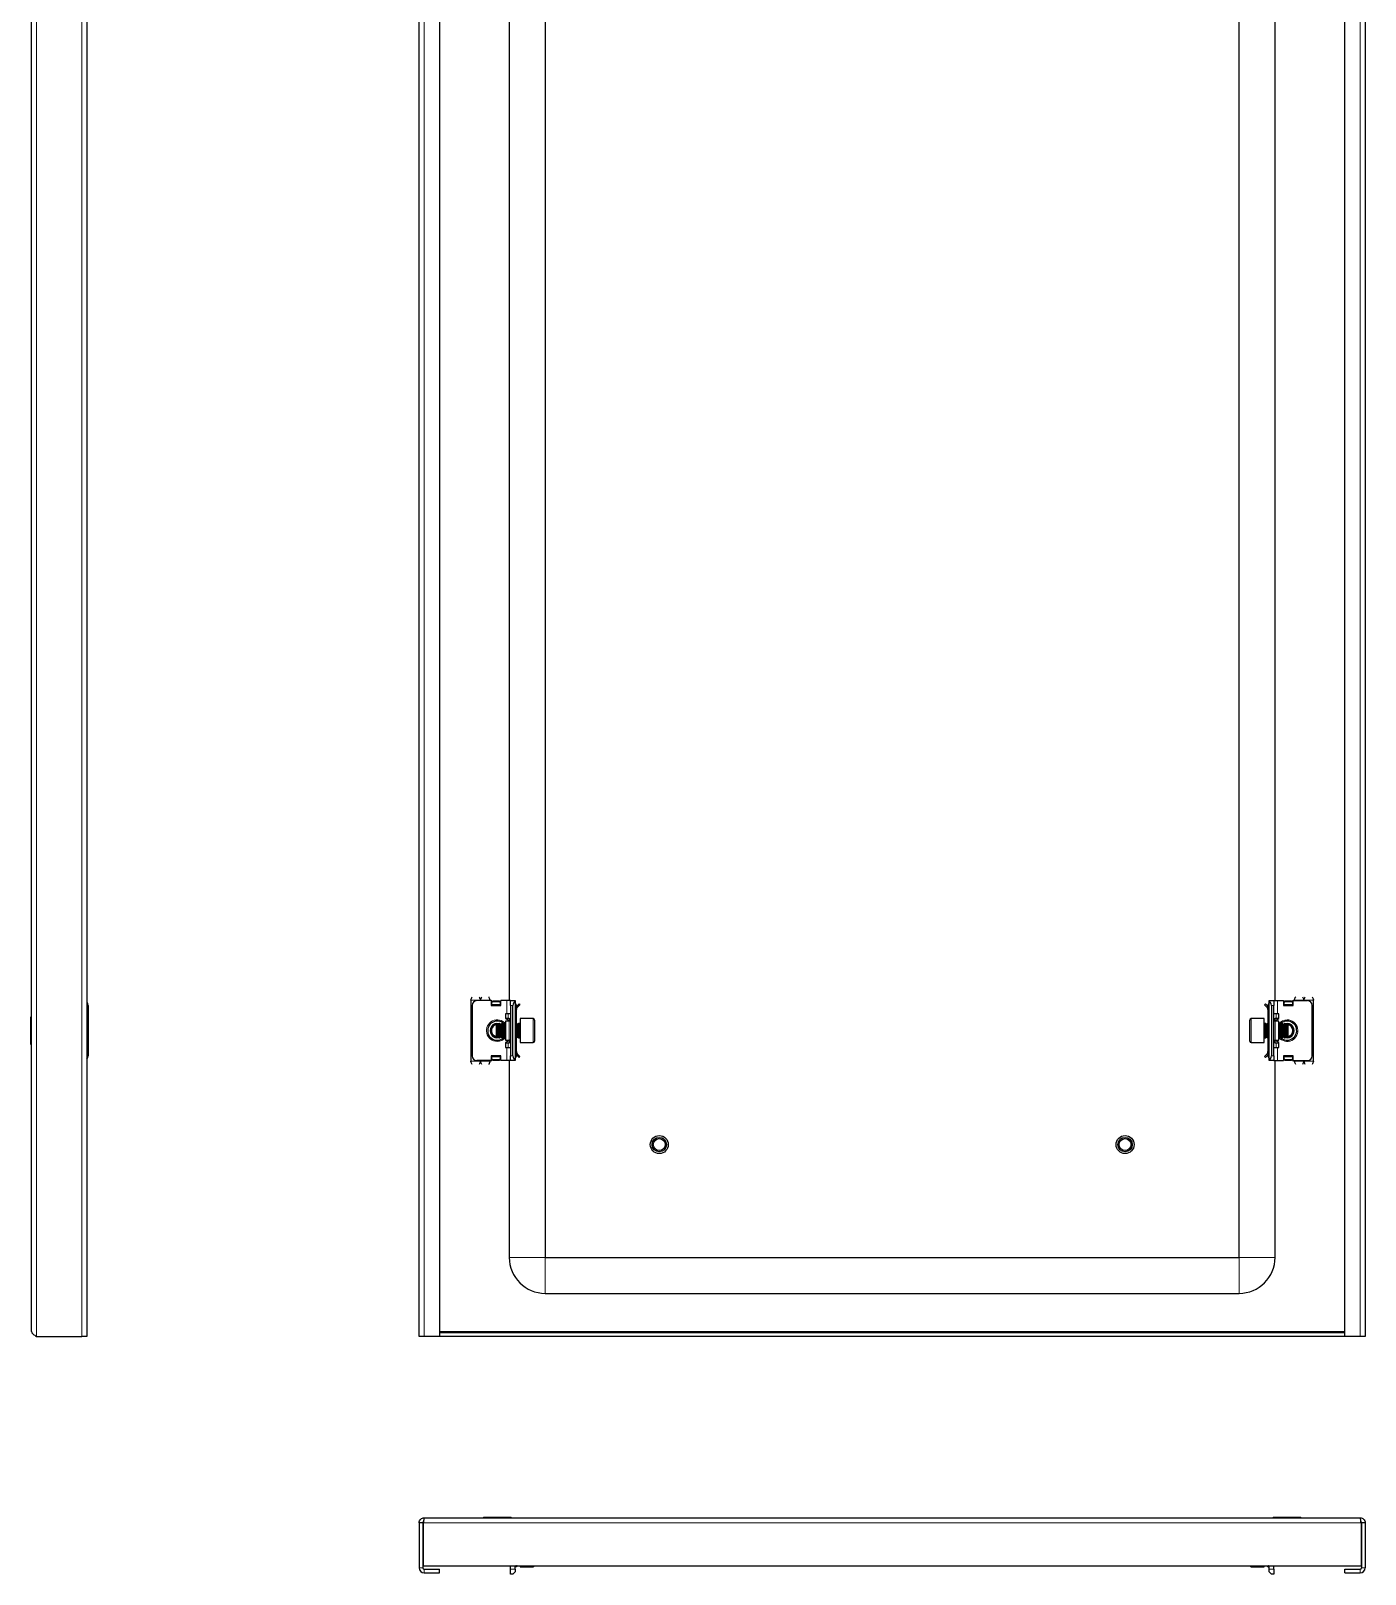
# Model space of a CAD drawing. Header units: millimetres. Extents: x -1 to 1424, y -881 to 1192.
# Drawn here: x 868 to 1424, y -849 to -205 of the extents above; entities that cross this region are included whole.
import ezdxf

# ---------------------------------------------------------------- set-up
doc = ezdxf.new("R2010")
doc.units = ezdxf.units.MM

msp = doc.modelspace()

# ---------------------------------------------------------------- linework, layer by layer
at = {"color": 7, "linetype": 'Continuous', "lineweight": 25}
for p, q in [((868.5, -747.4), (868.5, 1003.4)), ((891.5, 1005.5), (891.5, -749.5)), ((1029.96, -749.5), (1029.96, 1005.5)), ((1038.46, 1005.5), (1038.46, -749.5)), ((1415.46, -749.5), (1415.46, 1005.5)), ((1423.96, 1005.5), (1423.96, -749.5)), ((1082.46, 972.5), (1082.46, -716.5)), ((1371.46, -716.5), (1371.46, 972.5)), ((1067.46, -159.5), (1067.46, -609.5)), ((1386.46, -609.5), (1386.46, -159.5)), ((1051.46, -609.25), (1051.46, -634.75)), ((1059.96, -609.5), (1053.96, -609.5)), ((1059.46, -609.25), (1059.46, -609.5)), ((1059.96, -609.5), (1059.96, -611.5)), ((1060.16, -609.61), (1059.96, -609.61)), ((1060.16, -611.5), (1060.16, -609.61)), ((1060.21, -609.88), (1060.71, -609.52)), ((1060.71, -609.88), (1060.21, -610.23)), ((1060.21, -610.23), (1060.21, -609.88)), ((1060.21, -611.14), (1060.21, -610.23)), ((1060.71, -609.52), (1060.71, -609.88)), ((1060.71, -609.52), (1063.21, -609.52)), ((1060.71, -609.88), (1063.21, -609.88)), ((1063.21, -609.88), (1063.21, -609.52)), ((1063.21, -609.52), (1063.71, -609.88)), ((1063.71, -610.23), (1063.21, -609.88)), ((1063.71, -609.88), (1063.71, -610.23)), ((1063.71, -610.23), (1063.71, -611.14)), ((1066.46, -609.5), (1063.96, -609.5)), ((1063.96, -611.5), (1063.96, -609.5)), ((1067.96, -609.5), (1066.46, -609.5)), ((1067.96, -611.5), (1067.96, -609.5)), ((1067.96, -609.5), (1069.96, -609.5)), ((1069.96, -609.5), (1069.96, -609.76)), ((1069.96, -609.76), (1069.96, -634.23)), ((1069.96, -610.58), (1070.17, -610.79)), ((1070.55, -611.83), (1071.52, -610.86)), ((1071.52, -610.86), (1071.88, -611.21)), ((1382.4, -610.86), (1382.05, -611.21)), ((1383.38, -611.83), (1382.4, -610.86)), ((1383.76, -610.79), (1383.96, -610.58)), ((1383.96, -609.5), (1385.96, -609.5)), ((1383.96, -609.76), (1383.96, -609.5)), ((1383.96, -634.23), (1383.96, -609.76)), ((1385.96, -609.5), (1385.96, -611.5)), ((1385.96, -609.5), (1387.46, -609.5)), ((1387.46, -609.5), (1389.96, -609.5)), ((1389.96, -609.5), (1389.96, -611.5)), ((1390.21, -609.88), (1390.71, -609.52)), ((1390.71, -609.88), (1390.21, -610.23)), ((1390.21, -610.23), (1390.21, -609.88)), ((1390.21, -611.14), (1390.21, -610.23)), ((1390.71, -609.52), (1390.71, -609.88)), ((1390.71, -609.52), (1393.21, -609.52)), ((1390.71, -609.88), (1393.21, -609.88)), ((1393.21, -609.88), (1393.21, -609.52)), ((1393.21, -609.52), (1393.71, -609.88)), ((1393.71, -610.23), (1393.21, -609.88)), ((1393.71, -609.88), (1393.71, -610.23)), ((1393.71, -610.23), (1393.71, -611.14)), ((1393.76, -609.61), (1393.76, -611.5)), ((1393.96, -609.61), (1393.76, -609.61)), ((1393.96, -609.5), (1399.96, -609.5)), ((1393.96, -611.5), (1393.96, -609.5)), ((1394.46, -609.5), (1394.46, -609.25)), ((1402.46, -634.75), (1402.46, -609.25)), ((868.5, -616.21), (868.2, -616.21)), ((868.2, -624.14), (868.2, -616.21)), ((892, -611.5), (892, -632.5)), ((1051.96, -611.5), (1051.96, -632.5)), ((1059.96, -611.5), (1063.96, -611.5)), ((1060.21, -611.5), (1060.21, -611.14)), ((1063.71, -611.14), (1063.71, -611.5)), ((1065.96, -615), (1065.96, -617)), ((1066.46, -615), (1065.96, -615)), ((1065.96, -616.75), (1066.96, -616.75)), ((1065.96, -617), (1067.64, -617.96)), ((1067.96, -615), (1066.46, -615)), ((1066.96, -616.75), (1067.46, -616.75)), ((1067.46, -616.75), (1067.46, -617.86)), ((1067.96, -611.5), (1067.96, -632.5)), ((1068.96, -632.5), (1068.96, -611.5)), ((1070.46, -613.25), (1069.96, -613.25)), ((1070.46, -616.75), (1069.96, -616.75)), ((1070.46, -611.5), (1070.46, -611.96)), ((1070.46, -616.75), (1070.46, -613.25)), ((1070.46, -619), (1070.46, -616.75)), ((1070.9, -612.19), (1070.55, -611.83)), ((1070.9, -612.19), (1071.88, -611.21)), ((1077.36, -617), (1071.96, -617)), ((1071.96, -617), (1071.96, -626.62)), ((1381.96, -617), (1376.56, -617)), ((1381.96, -627), (1381.96, -617)), ((1383.02, -612.19), (1382.05, -611.21)), ((1383.02, -612.19), (1383.38, -611.83)), ((1383.46, -611.5), (1383.46, -611.89)), ((1383.46, -613.25), (1383.96, -613.25)), ((1383.46, -613.25), (1383.46, -616.75)), ((1383.96, -616.75), (1383.46, -616.75)), ((1383.46, -616.75), (1383.46, -619)), ((1384.96, -611.5), (1384.96, -632.5)), ((1385.96, -632.5), (1385.96, -611.5)), ((1387.46, -615), (1385.96, -615)), ((1386.29, -617.96), (1387.96, -617)), ((1386.46, -617.86), (1386.46, -616.75)), ((1386.46, -616.75), (1386.96, -616.75)), ((1386.96, -616.75), (1387.96, -616.75)), ((1387.96, -615), (1387.46, -615)), ((1387.96, -617), (1387.96, -615)), ((1389.96, -611.5), (1393.96, -611.5)), ((1390.21, -611.5), (1390.21, -611.14)), ((1393.71, -611.14), (1393.71, -611.5)), ((1401.96, -632.5), (1401.96, -611.5)), ((1062.27, -619.24), (1061.44, -619.43)), ((1062.52, -619), (1061.96, -619.55)), ((1061.96, -619.55), (1061.96, -624.26)), ((1062.58, -619), (1062.52, -619)), ((1062.52, -619), (1062.52, -624.77)), ((1062.96, -619.55), (1062.58, -619)), ((1062.58, -619), (1062.58, -620.85)), ((1062.58, -620.85), (1062.58, -625)), ((1063.13, -619.32), (1062.76, -619.25)), ((1063.35, -619), (1062.96, -619.55)), ((1062.96, -619.55), (1062.96, -621.06)), ((1062.96, -621.06), (1062.96, -624.44)), ((1063.58, -619), (1063.35, -619)), ((1063.35, -619), (1063.35, -620.85)), ((1063.35, -620.85), (1063.35, -625)), ((1063.96, -619.55), (1063.58, -619)), ((1063.58, -619), (1063.58, -620.85)), ((1063.58, -620.85), (1063.58, -625)), ((1063.79, -619.31), (1064.04, -619.44)), ((1064.35, -619), (1063.96, -619.55)), ((1063.96, -619.55), (1063.96, -621.06)), ((1063.96, -621.06), (1063.96, -624.44)), ((1064.58, -619), (1064.35, -619)), ((1064.35, -619), (1064.35, -620.85)), ((1064.35, -620.85), (1064.35, -625)), ((1064.96, -619.55), (1064.58, -619)), ((1064.58, -619), (1064.58, -620.85)), ((1064.58, -620.85), (1064.58, -625)), ((1065.35, -619), (1064.96, -619.55)), ((1064.96, -619.55), (1064.96, -621.06)), ((1064.96, -621.06), (1064.96, -624.44)), ((1065.58, -619), (1065.35, -619)), ((1065.35, -619), (1065.35, -620.85)), ((1065.35, -620.85), (1065.35, -625)), ((1065.96, -619.55), (1065.58, -619)), ((1065.58, -619), (1065.58, -620.85)), ((1065.58, -620.85), (1065.58, -625)), ((1067.46, -618), (1065.96, -618)), ((1065.96, -618), (1065.96, -626)), ((1070.35, -619), (1069.96, -619.55)), ((1070.58, -619), (1070.35, -619)), ((1070.35, -619), (1070.35, -620.85)), ((1070.35, -620.85), (1070.35, -625)), ((1070.96, -619.55), (1070.58, -619)), ((1070.58, -619), (1070.58, -620.85)), ((1070.58, -620.85), (1070.58, -625)), ((1071.35, -619), (1070.96, -619.55)), ((1070.96, -619.55), (1070.96, -621.06)), ((1070.96, -621.06), (1070.96, -624.44)), ((1071.71, -619), (1071.35, -619)), ((1071.35, -619), (1071.35, -620.85)), ((1071.35, -620.85), (1071.35, -625)), ((1077.96, -617.6), (1077.96, -626.06)), ((1375.96, -626.4), (1375.96, -617.6)), ((1382.58, -619), (1382.21, -619)), ((1382.96, -619.55), (1382.58, -619)), ((1382.58, -620.85), (1382.58, -619)), ((1382.58, -625), (1382.58, -620.85)), ((1383.35, -619), (1382.96, -619.55)), ((1382.96, -621.06), (1382.96, -619.55)), ((1382.96, -624.44), (1382.96, -621.06)), ((1383.58, -619), (1383.35, -619)), ((1383.35, -620.85), (1383.35, -619)), ((1383.35, -625), (1383.35, -620.85)), ((1383.96, -619.55), (1383.58, -619)), ((1383.58, -620.85), (1383.58, -619)), ((1383.58, -625), (1383.58, -620.85)), ((1387.96, -618), (1386.46, -618)), ((1387.96, -626), (1387.96, -618)), ((1388.35, -619), (1387.96, -619.55)), ((1388.58, -619), (1388.35, -619)), ((1388.35, -620.85), (1388.35, -619)), ((1388.35, -625), (1388.35, -620.85)), ((1388.96, -619.55), (1388.58, -619)), ((1388.58, -620.85), (1388.58, -619)), ((1388.58, -625), (1388.58, -620.85)), ((1389.35, -619), (1388.96, -619.55)), ((1388.96, -621.06), (1388.96, -619.55)), ((1388.96, -624.44), (1388.96, -621.06)), ((1389.58, -619), (1389.35, -619)), ((1389.35, -620.85), (1389.35, -619)), ((1389.35, -625), (1389.35, -620.85)), ((1389.96, -619.55), (1389.58, -619)), ((1389.58, -620.85), (1389.58, -619)), ((1389.58, -625), (1389.58, -620.85)), ((1389.89, -619.44), (1390.13, -619.31)), ((1390.35, -619), (1389.96, -619.55)), ((1389.96, -621.06), (1389.96, -619.55)), ((1389.96, -624.44), (1389.96, -621.06)), ((1390.58, -619), (1390.35, -619)), ((1390.35, -620.85), (1390.35, -619)), ((1390.35, -625), (1390.35, -620.85)), ((1390.96, -619.55), (1390.58, -619)), ((1390.58, -620.85), (1390.58, -619)), ((1390.58, -625), (1390.58, -620.85)), ((1391.17, -619.25), (1390.8, -619.32)), ((1391.35, -619), (1390.96, -619.55)), ((1390.96, -621.06), (1390.96, -619.55)), ((1390.96, -624.44), (1390.96, -621.06)), ((1391.41, -619), (1391.35, -619)), ((1391.35, -620.85), (1391.35, -619)), ((1391.35, -625), (1391.35, -620.85)), ((1391.96, -619.55), (1391.41, -619)), ((1391.41, -625), (1391.41, -619)), ((1392.49, -619.43), (1391.66, -619.24)), ((1391.96, -624.44), (1391.96, -619.55)), ((868.2, -627.78), (868.2, -624.14)), ((868.2, -627.78), (868.5, -627.78)), ((1061.96, -624.26), (1061.96, -624.44)), ((1061.96, -624.44), (1062.52, -625)), ((1062.52, -624.77), (1062.52, -625)), ((1062.52, -625), (1062.58, -625)), ((1062.58, -625), (1062.96, -624.44)), ((1062.96, -624.44), (1063.35, -625)), ((1063.35, -625), (1063.58, -625)), ((1063.58, -625), (1063.96, -624.44)), ((1064.04, -624.55), (1063.79, -624.69)), ((1063.96, -624.44), (1064.35, -625)), ((1064.35, -625), (1064.58, -625)), ((1064.58, -625), (1064.96, -624.44)), ((1064.96, -624.44), (1065.35, -625)), ((1065.35, -625), (1065.58, -625)), ((1065.58, -625), (1065.96, -624.44)), ((1065.96, -626), (1067.46, -626)), ((1067.64, -626.03), (1065.96, -627)), ((1065.96, -627), (1065.96, -629)), ((1066.96, -627.25), (1065.96, -627.25)), ((1065.96, -629), (1066.46, -629)), ((1066.46, -629), (1067.96, -629)), ((1067.46, -627.25), (1066.96, -627.25)), ((1067.46, -626.13), (1067.46, -627.25)), ((1069.96, -624.44), (1070.35, -625)), ((1069.96, -627.25), (1070.46, -627.25)), ((1070.35, -625), (1070.58, -625)), ((1070.46, -627.25), (1070.46, -625)), ((1070.46, -630.75), (1070.46, -627.25)), ((1070.58, -625), (1070.96, -624.44)), ((1070.96, -624.44), (1071.35, -625)), ((1071.35, -625), (1071.71, -625)), ((1071.96, -626.62), (1071.96, -627)), ((1071.96, -627), (1077.36, -627)), ((1077.96, -626.06), (1077.96, -626.4)), ((1376.56, -627), (1381.96, -627)), ((1382.21, -625), (1382.58, -625)), ((1382.58, -625), (1382.96, -624.44)), ((1382.96, -624.44), (1383.35, -625)), ((1383.35, -625), (1383.58, -625)), ((1383.46, -625), (1383.46, -627.25)), ((1383.46, -627.25), (1383.46, -630.75)), ((1383.46, -627.25), (1383.96, -627.25)), ((1383.58, -625), (1383.96, -624.44)), ((1385.96, -629), (1387.46, -629)), ((1387.96, -627), (1386.29, -626.03)), ((1386.46, -626), (1387.96, -626)), ((1386.46, -627.25), (1386.46, -626.13)), ((1386.96, -627.25), (1386.46, -627.25)), ((1387.96, -627.25), (1386.96, -627.25)), ((1387.46, -629), (1387.96, -629)), ((1387.96, -624.44), (1388.35, -625)), ((1387.96, -629), (1387.96, -627)), ((1388.35, -625), (1388.58, -625)), ((1388.58, -625), (1388.96, -624.44)), ((1388.96, -624.44), (1389.35, -625)), ((1389.35, -625), (1389.58, -625)), ((1389.58, -625), (1389.96, -624.44)), ((1390.13, -624.69), (1389.89, -624.55)), ((1389.96, -624.44), (1390.35, -625)), ((1390.35, -625), (1390.58, -625)), ((1390.58, -625), (1390.96, -624.44)), ((1390.96, -624.44), (1391.35, -625)), ((1391.35, -625), (1391.41, -625)), ((1391.41, -625), (1391.96, -624.44)), ((1059.96, -634.5), (1053.96, -634.5)), ((1059.46, -634.5), (1059.46, -634.75)), ((1059.96, -632.5), (1059.96, -634.5)), ((1063.96, -632.5), (1059.96, -632.5)), ((1059.96, -634.38), (1060.16, -634.38)), ((1060.16, -634.38), (1060.16, -632.5)), ((1060.21, -632.85), (1060.21, -632.5)), ((1060.21, -633.76), (1060.21, -632.85)), ((1060.21, -633.76), (1060.71, -634.12)), ((1060.21, -634.12), (1060.21, -633.76)), ((1060.71, -634.47), (1060.21, -634.12)), ((1063.21, -634.12), (1060.71, -634.12)), ((1060.71, -634.12), (1060.71, -634.47)), ((1063.21, -634.47), (1060.71, -634.47)), ((1063.21, -634.12), (1063.71, -633.76)), ((1063.21, -634.47), (1063.21, -634.12)), ((1063.71, -634.12), (1063.21, -634.47)), ((1063.71, -632.5), (1063.71, -632.85)), ((1063.71, -632.85), (1063.71, -633.76)), ((1063.71, -633.76), (1063.71, -634.12)), ((1063.96, -634.5), (1063.96, -632.5)), ((1066.46, -634.5), (1063.96, -634.5)), ((1067.96, -634.5), (1066.46, -634.5)), ((1067.46, -634.5), (1067.46, -716.5)), ((1067.96, -634.5), (1067.96, -632.5)), ((1069.96, -634.5), (1067.96, -634.5)), ((1070.46, -630.75), (1069.96, -630.75)), ((1070.17, -633.2), (1069.96, -633.41)), ((1069.96, -634.23), (1069.96, -634.5)), ((1070.46, -632.5), (1070.46, -632.1)), ((1070.9, -631.81), (1070.55, -632.16)), ((1070.55, -632.16), (1071.52, -633.14)), ((1070.9, -631.81), (1071.88, -632.78)), ((1071.52, -633.14), (1071.88, -632.78)), ((1383.02, -631.81), (1382.05, -632.78)), ((1382.4, -633.14), (1382.05, -632.78)), ((1383.38, -632.16), (1382.4, -633.14)), ((1383.02, -631.81), (1383.38, -632.16)), ((1383.46, -630.75), (1383.96, -630.75)), ((1383.46, -632.5), (1383.46, -632.04)), ((1383.96, -633.41), (1383.76, -633.2)), ((1383.96, -634.5), (1383.96, -634.23)), ((1385.96, -634.5), (1383.96, -634.5)), ((1385.96, -632.5), (1385.96, -634.5)), ((1385.96, -634.5), (1387.46, -634.5)), ((1386.46, -716.5), (1386.46, -634.5)), ((1387.46, -634.5), (1389.96, -634.5)), ((1393.96, -632.5), (1389.96, -632.5)), ((1389.96, -632.5), (1389.96, -634.5)), ((1390.21, -632.85), (1390.21, -632.5)), ((1390.21, -633.76), (1390.21, -632.85)), ((1390.21, -633.76), (1390.71, -634.12)), ((1390.21, -634.12), (1390.21, -633.76)), ((1390.71, -634.47), (1390.21, -634.12)), ((1393.21, -634.12), (1390.71, -634.12)), ((1390.71, -634.12), (1390.71, -634.47)), ((1393.21, -634.47), (1390.71, -634.47)), ((1393.21, -634.12), (1393.71, -633.76)), ((1393.21, -634.47), (1393.21, -634.12)), ((1393.71, -634.12), (1393.21, -634.47)), ((1393.71, -632.5), (1393.71, -632.85)), ((1393.71, -632.85), (1393.71, -633.76)), ((1393.71, -633.76), (1393.71, -634.12)), ((1393.76, -632.5), (1393.76, -634.38)), ((1393.76, -634.38), (1393.96, -634.38)), ((1393.96, -634.5), (1393.96, -632.5)), ((1393.96, -634.5), (1399.96, -634.5)), ((1394.46, -634.75), (1394.46, -634.5)), ((1082.46, -716.5), (1371.46, -716.5)), ((1082.46, -731.5), (1371.46, -731.5)), ((870.6, -749.5), (889.4, -749.5)), ((891.5, -749.5), (889.4, -749.5)), ((1032.06, -749.5), (1029.96, -749.5)), ((1038.46, -749.5), (1032.06, -749.5)), ((1415.46, -748), (1038.46, -748)), ((1415.46, -749.5), (1038.46, -749.5)), ((1421.86, -749.5), (1415.46, -749.5)), ((1423.96, -749.5), (1421.86, -749.5)), ((1031.46, -827.1), (1029.96, -827.1)), ((1029.96, -827.1), (1029.96, -845.9)), ((1031.46, -827.1), (1031.46, -845.9)), ((1031.66, -827.1), (1031.66, -845)), ((1032.06, -825), (1421.86, -825)), ((1056.68, -824.7), (1056.68, -825)), ((1056.68, -824.7), (1068.25, -824.7)), ((1068.25, -825), (1068.25, -824.7)), ((1385.68, -824.7), (1385.68, -825)), ((1385.68, -824.7), (1396.84, -824.7)), ((1396.84, -824.7), (1397.25, -824.7)), ((1397.25, -825), (1397.25, -824.7)), ((1422.26, -827.1), (1422.26, -845)), ((1423.96, -827.1), (1422.46, -827.1)), ((1422.46, -827.1), (1422.46, -845.9)), ((1423.96, -827.1), (1423.96, -845.9)), ((1031.66, -845), (1422.26, -845)), ((1032.06, -846.5), (1038.46, -846.5)), ((1032.06, -848), (1038.46, -848)), ((1038.46, -848), (1038.46, -846.5)), ((1067.96, -846.5), (1067.96, -845)), ((1067.96, -848.5), (1067.96, -846.5)), ((1068.96, -848.5), (1067.96, -848.5)), ((1068.96, -848.5), (1069.96, -847.5)), ((1069.96, -846.5), (1069.96, -845)), ((1070.46, -845.5), (1069.96, -845.5)), ((1069.96, -846.5), (1069.96, -847.5)), ((1071.96, -845), (1071.96, -845.5)), ((1071.96, -845.5), (1077.36, -845.5)), ((1376.56, -845.5), (1381.96, -845.5)), ((1381.96, -845.5), (1381.96, -845)), ((1383.46, -845.5), (1383.96, -845.5)), ((1383.96, -846.5), (1383.96, -845)), ((1383.96, -847.5), (1383.96, -846.5)), ((1383.96, -847.5), (1384.96, -848.5)), ((1385.96, -848.5), (1384.96, -848.5)), ((1385.96, -846.5), (1385.96, -845)), ((1385.96, -846.5), (1385.96, -848.5)), ((1415.46, -848), (1415.46, -846.5)), ((1415.46, -846.5), (1421.86, -846.5)), ((1415.46, -848), (1421.86, -848))]:
    msp.add_line(p, q, dxfattribs=at)
at = {"color": 8, "linetype": 'Continuous', "lineweight": 18}
for p, q in [((870.6, -749.5), (870.6, 1005.5)), ((889.4, -749.5), (889.4, 1005.5)), ((1032.06, 1005.5), (1032.06, -749.5)), ((1421.86, 1005.5), (1421.86, -749.5)), ((1051.46, -609.25), (1055.46, -609.25)), ((1055.46, -609.25), (1059.46, -609.25)), ((1066.46, -609.5), (1066.46, -615)), ((1069.96, -611), (1070.17, -610.79)), ((1383.96, -611), (1383.76, -610.79)), ((1387.46, -615), (1387.46, -609.5)), ((1394.46, -609.25), (1398.46, -609.25)), ((1402.46, -609.25), (1398.46, -609.25)), ((1063.71, -611.14), (1060.21, -611.14)), ((1066.96, -615), (1066.96, -616.75)), ((1068.96, -611.5), (1067.96, -611.5)), ((1069.96, -611.5), (1070.46, -611.5)), ((1077.36, -626.62), (1077.36, -617)), ((1376.56, -617), (1376.56, -627)), ((1383.96, -611.5), (1383.46, -611.5)), ((1385.96, -611.5), (1384.96, -611.5)), ((1386.96, -616.75), (1386.96, -615)), ((1393.71, -611.14), (1390.21, -611.14)), ((1067.46, -626), (1067.46, -618)), ((1071.71, -625), (1071.71, -619)), ((1382.21, -619), (1382.21, -624.77)), ((1386.46, -618), (1386.46, -626)), ((1066.46, -629), (1066.46, -634.5)), ((1066.96, -627.25), (1066.96, -629)), ((1077.36, -627), (1077.36, -626.62)), ((1382.21, -624.77), (1382.21, -625)), ((1386.96, -629), (1386.96, -627.25)), ((1387.46, -634.5), (1387.46, -629)), ((1051.46, -634.75), (1055.46, -634.75)), ((1059.46, -634.75), (1055.46, -634.75)), ((1060.21, -632.85), (1063.71, -632.85)), ((1067.96, -632.5), (1068.96, -632.5)), ((1069.96, -632.5), (1070.46, -632.5)), ((1069.96, -633), (1070.17, -633.2)), ((1383.96, -632.5), (1383.46, -632.5)), ((1383.96, -633), (1383.76, -633.2)), ((1384.96, -632.5), (1385.96, -632.5)), ((1390.21, -632.85), (1393.71, -632.85)), ((1398.46, -634.75), (1394.46, -634.75)), ((1402.46, -634.75), (1398.46, -634.75)), ((1082.46, -716.5), (1067.46, -716.5)), ((1082.46, -716.5), (1082.46, -731.5)), ((1371.46, -716.5), (1371.46, -731.5)), ((1371.46, -716.5), (1386.46, -716.5)), ((1415.46, -747.4), (1038.46, -747.4)), ((1031.66, -827.1), (1422.26, -827.1)), ((1031.46, -845.9), (1029.96, -845.9)), ((1032.06, -846.5), (1032.06, -848)), ((1067.96, -846.5), (1069.96, -846.5)), ((1077.36, -845.5), (1077.36, -845)), ((1376.56, -845), (1376.56, -845.5)), ((1383.96, -846.5), (1385.96, -846.5)), ((1421.86, -846.5), (1421.86, -848)), ((1422.46, -845.9), (1423.96, -845.9))]:
    msp.add_line(p, q, dxfattribs=at)
at = {"color": 7, "linetype": 'Continuous', "lineweight": 25, "flags": 128}
for points in [[(1062.76, -624.74), (1063, -624.7), (1063.13, -624.68)], [(1390.8, -624.68), (1390.93, -624.7), (1391.17, -624.74)]]:
    msp.add_lwpolyline(points, dxfattribs=at)
at = {"color": 7, "linetype": 'Continuous', "lineweight": 25}
for centre, radius in [((1129.96, -669.5), 3.75), ((1129.96, -669.5), 3), ((1129.96, -669.5), 2.5), ((1323.96, -669.5), 3.75), ((1323.96, -669.5), 3), ((1323.96, -669.5), 2.5)]:
    msp.add_circle(centre, radius, dxfattribs=at)
for centre, radius, start, end in [((890, -611.5), 2, 0, 41.40962), ((1053.96, -611.5), 2, 90, 180), ((1070.96, -611.5), 2, 120, 180), ((1069.46, -611.5), 1, 0, 45), ((1384.46, -611.5), 1, 135, 180), ((1382.96, -611.5), 2, 0, 60), ((1399.96, -611.5), 2, 0, 90), ((1077.36, -617.6), 0.6, 0, 90), ((1376.56, -617.6), 0.6, 90, 180), ((1062.46, -622), 4, 45.71765, 270), ((1062.46, -622), 3, 74.33161, 285.66839), ((1062.46, -622), 2.76, 111.7574, 265.98739), ((1062.46, -622), 2.45, 101.79772, 201.7574), ((1062.46, -622), 2.45, 201.7574, 258.20228), ((1067.46, -617.5), 0.5, 270, 0), ((1071.71, -618.75), 0.25, 270, 0), ((1382.21, -618.75), 0.25, 180, 270), ((1386.46, -617.5), 0.5, 180, 270), ((1391.46, -622), 4, 90, 134.28235), ((1391.46, -622), 4, 225.71765, 90), ((1391.46, -622), 3, 254.33161, 105.66839), ((1391.46, -622), 2.76, 274.01261, 68.2426), ((1391.46, -622), 2.45, 281.79772, 78.20228), ((1062.46, -622), 4, 270, 314.28235), ((1067.46, -626.5), 0.5, 0, 90), ((1071.71, -625.25), 0.25, 360, 90), ((1077.36, -626.4), 0.6, 270, 360), ((1376.56, -626.4), 0.6, 180, 270), ((1382.21, -625.25), 0.25, 90, 180), ((1386.46, -626.5), 0.5, 90, 180), ((890, -632.5), 2, 318.59038, 0), ((1053.96, -632.5), 2, 180, 270), ((1070.96, -632.5), 2, 180, 240), ((1069.46, -632.5), 1, 315, 0), ((1384.46, -632.5), 1, 180, 225), ((1382.96, -632.5), 2, 300, 0), ((1399.96, -632.5), 2, 270, 0), ((1082.46, -716.5), 15, 180, 270), ((1371.46, -716.5), 15, 270, 0), ((1032.06, -845.9), 2.1, 180, 270), ((1032.06, -845.9), 0.6, 180, 270), ((1077.36, -844.9), 0.6, 270, 350.40593), ((1376.56, -844.9), 0.6, 189.59407, 270), ((1421.86, -845.9), 0.6, 270, 0), ((1421.86, -845.9), 2.1, 270, 0)]:
    msp.add_arc(centre, radius, start, end, dxfattribs=at)
at = {"color": 8, "linetype": 'Continuous', "lineweight": 18}
for centre, start, end in [((1062.46, -622), 38.94244, 270), ((1391.46, -622), 218.94244, 90), ((1391.46, -622), 90, 141.05756), ((1062.46, -622), 270, 321.05756)]:
    msp.add_arc(centre, 4.5, start, end, dxfattribs=at)
at = {"color": 7, "linetype": 'Continuous', "lineweight": 25}
for points, knots in [([(1051.46, -609.25), (1051.56, -609), (1051.75, -608.52), (1051.94, -608.12), (1052.04, -607.92)], [0, 0, 0, 0, 0.502065, 1, 1, 1, 1]), ([(1054.89, -607.93), (1054.97, -608.09), (1055.15, -608.44), (1055.34, -608.93), (1055.45, -609.21), (1055.46, -609.25)], [0, 0, 0, 0, 0.415483, 0.917152, 1, 1, 1, 1]), ([(1055.46, -609.25), (1055.56, -609), (1055.75, -608.52), (1055.94, -608.12), (1056.04, -607.92)], [0, 0, 0, 0, 0.502065, 1, 1, 1, 1]), ([(1058.89, -607.93), (1058.97, -608.09), (1059.15, -608.44), (1059.34, -608.93), (1059.45, -609.21), (1059.46, -609.25)], [0, 0, 0, 0, 0.415483, 0.917152, 1, 1, 1, 1]), ([(1394.46, -609.25), (1394.51, -609.13), (1394.61, -608.89), (1394.75, -608.54), (1394.89, -608.21), (1394.99, -608.02), (1395.04, -607.92)], [0, 0, 0, 0, 0.247454, 0.50208, 0.749534, 1, 1, 1, 1]), ([(1397.89, -607.93), (1397.97, -608.09), (1398.15, -608.44), (1398.34, -608.93), (1398.45, -609.21), (1398.46, -609.25)], [0, 0, 0, 0, 0.415483, 0.917152, 1, 1, 1, 1]), ([(1398.46, -609.25), (1398.56, -609), (1398.75, -608.52), (1398.94, -608.12), (1399.04, -607.92)], [0, 0, 0, 0, 0.502065, 1, 1, 1, 1]), ([(1401.89, -607.93), (1401.97, -608.09), (1402.15, -608.44), (1402.34, -608.93), (1402.45, -609.21), (1402.46, -609.25)], [0, 0, 0, 0, 0.415483, 0.917152, 1, 1, 1, 1]), ([(1070.55, -611.83), (1070.4, -612.02), (1070.09, -612.4), (1069.97, -612.93), (1069.96, -613.21), (1069.96, -613.25)], [0, 0, 0, 0, 0.4618628, 0.9237257, 1, 1, 1, 1]), ([(1070.9, -612.19), (1070.78, -612.34), (1070.6, -612.56), (1070.48, -612.94), (1070.47, -613.14), (1070.46, -613.25)], [0, 0, 0, 0, 0.485042, 0.738404, 1, 1, 1, 1]), ([(1383.46, -613.25), (1383.44, -613.06), (1383.41, -612.77), (1383.23, -612.41), (1383.09, -612.26), (1383.02, -612.19)], [0, 0, 0, 0, 0.485042, 0.738404, 1, 1, 1, 1]), ([(1383.96, -613.25), (1383.94, -613.01), (1383.89, -612.52), (1383.6, -612.06), (1383.41, -611.86), (1383.38, -611.83)], [0, 0, 0, 0, 0.4618628, 0.9237257, 1, 1, 1, 1]), ([(1052.04, -636.06), (1051.96, -635.9), (1051.78, -635.56), (1051.59, -635.07), (1051.48, -634.79), (1051.46, -634.75)], [0, 0, 0, 0, 0.4154826, 0.9171518, 1, 1, 1, 1]), ([(1055.46, -634.75), (1055.37, -634.99), (1055.18, -635.48), (1054.99, -635.87), (1054.89, -636.07)], [0, 0, 0, 0, 0.502065, 1, 1, 1, 1]), ([(1056.04, -636.06), (1055.96, -635.9), (1055.78, -635.56), (1055.59, -635.07), (1055.48, -634.79), (1055.46, -634.75)], [0, 0, 0, 0, 0.415483, 0.917152, 1, 1, 1, 1]), ([(1059.46, -634.75), (1059.42, -634.87), (1059.32, -635.11), (1059.18, -635.46), (1059.03, -635.79), (1058.94, -635.97), (1058.89, -636.07)], [0, 0, 0, 0, 0.247454, 0.50208, 0.749534, 1, 1, 1, 1]), ([(1069.96, -630.75), (1069.99, -630.99), (1070.04, -631.47), (1070.33, -631.93), (1070.52, -632.13), (1070.55, -632.16)], [0, 0, 0, 0, 0.461863, 0.923726, 1, 1, 1, 1]), ([(1070.46, -630.75), (1070.48, -630.94), (1070.52, -631.23), (1070.7, -631.58), (1070.84, -631.73), (1070.9, -631.81)], [0, 0, 0, 0, 0.485042, 0.738404, 1, 1, 1, 1]), ([(1383.02, -631.81), (1383.14, -631.66), (1383.33, -631.43), (1383.45, -631.05), (1383.46, -630.85), (1383.46, -630.75)], [0, 0, 0, 0, 0.4850424, 0.7384039, 1, 1, 1, 1]), ([(1383.38, -632.16), (1383.53, -631.97), (1383.84, -631.59), (1383.96, -631.07), (1383.96, -630.79), (1383.96, -630.75)], [0, 0, 0, 0, 0.461863, 0.923726, 1, 1, 1, 1]), ([(1395.04, -636.06), (1394.96, -635.9), (1394.78, -635.56), (1394.59, -635.07), (1394.48, -634.79), (1394.46, -634.75)], [0, 0, 0, 0, 0.415483, 0.917152, 1, 1, 1, 1]), ([(1398.46, -634.75), (1398.37, -634.99), (1398.18, -635.48), (1397.99, -635.87), (1397.89, -636.07)], [0, 0, 0, 0, 0.502065, 1, 1, 1, 1]), ([(1399.04, -636.06), (1398.96, -635.9), (1398.78, -635.56), (1398.59, -635.07), (1398.48, -634.79), (1398.46, -634.75)], [0, 0, 0, 0, 0.4154826, 0.9171518, 1, 1, 1, 1]), ([(1402.46, -634.75), (1402.37, -634.99), (1402.18, -635.48), (1401.99, -635.87), (1401.89, -636.07)], [0, 0, 0, 0, 0.502065, 1, 1, 1, 1]), ([(868.5, -747.4), (868.5, -747.57), (868.55, -747.75), (868.76, -748.1), (868.91, -748.27), (869.31, -748.62), (869.54, -748.79), (870.05, -749.15), (870.32, -749.32), (870.6, -749.5)], [0, 0, 0, 0, 0.25, 0.25, 0.5, 0.5, 0.75, 0.75, 1, 1, 1, 1]), ([(1029.96, -827.1), (1029.96, -826.82), (1030.02, -826.55), (1030.23, -826.04), (1030.38, -825.81), (1030.77, -825.42), (1031, -825.27), (1031.51, -825.06), (1031.79, -825), (1032.06, -825)], [0, 0, 0, 0, 0.25, 0.25, 0.5, 0.5, 0.75, 0.75, 1, 1, 1, 1]), ([(1031.46, -827.1), (1031.48, -827.02), (1031.5, -826.86), (1031.6, -826.68), (1031.7, -826.64), (1031.72, -826.64)], [0, 0, 0, 0, 0.432796, 0.865566, 1, 1, 1, 1]), ([(1032.06, -825), (1032.03, -825), (1032, -825.06), (1031.93, -825.27), (1031.9, -825.42), (1031.83, -825.81), (1031.8, -826.04), (1031.73, -826.55), (1031.7, -826.83), (1031.66, -827.1)], [0, 0, 0, 0, 0.25, 0.25, 0.5, 0.5, 0.75, 0.75, 1, 1, 1, 1]), ([(1421.86, -825), (1422.14, -825), (1422.41, -825.06), (1422.92, -825.27), (1423.15, -825.42), (1423.54, -825.81), (1423.7, -826.04), (1423.91, -826.55), (1423.96, -826.82), (1423.96, -827.1)], [0, 0, 0, 0, 0.25, 0.25, 0.5, 0.5, 0.75, 0.75, 1, 1, 1, 1]), ([(1422.26, -827.1), (1422.23, -826.83), (1422.2, -826.55), (1422.13, -826.04), (1422.1, -825.81), (1422.03, -825.42), (1422, -825.27), (1421.93, -825.06), (1421.9, -825), (1421.86, -825)], [0, 0, 0, 0, 0.25, 0.25, 0.5, 0.5, 0.75, 0.75, 1, 1, 1, 1]), ([(1422.2, -826.62), (1422.24, -826.64), (1422.4, -826.75), (1422.44, -826.94), (1422.46, -827.1)], [0, 0, 0, 0, 0.207713, 1, 1, 1, 1]), ([(1070.38, -845), (1070.29, -845.06), (1070.06, -845.21), (1069.97, -845.37), (1069.96, -845.49), (1069.96, -845.5)], [0, 0, 0, 0, 0.331346, 0.905226, 1, 1, 1, 1]), ([(1070.78, -845), (1070.7, -845.06), (1070.57, -845.17), (1070.48, -845.34), (1070.47, -845.45), (1070.46, -845.5)], [0, 0, 0, 0, 0.360365, 0.675069, 1, 1, 1, 1]), ([(1383.46, -845.5), (1383.44, -845.4), (1383.41, -845.25), (1383.27, -845.08), (1383.19, -845.01), (1383.17, -845)], [0, 0, 0, 0, 0.60297, 0.917931, 1, 1, 1, 1]), ([(1383.96, -845.5), (1383.94, -845.41), (1383.91, -845.24), (1383.66, -845.07), (1383.56, -845)], [0, 0, 0, 0, 0.57413, 1, 1, 1, 1])]:
    msp.add_open_spline(points, degree=3, knots=knots, dxfattribs=at)

doc.saveas('drawing.dxf')
